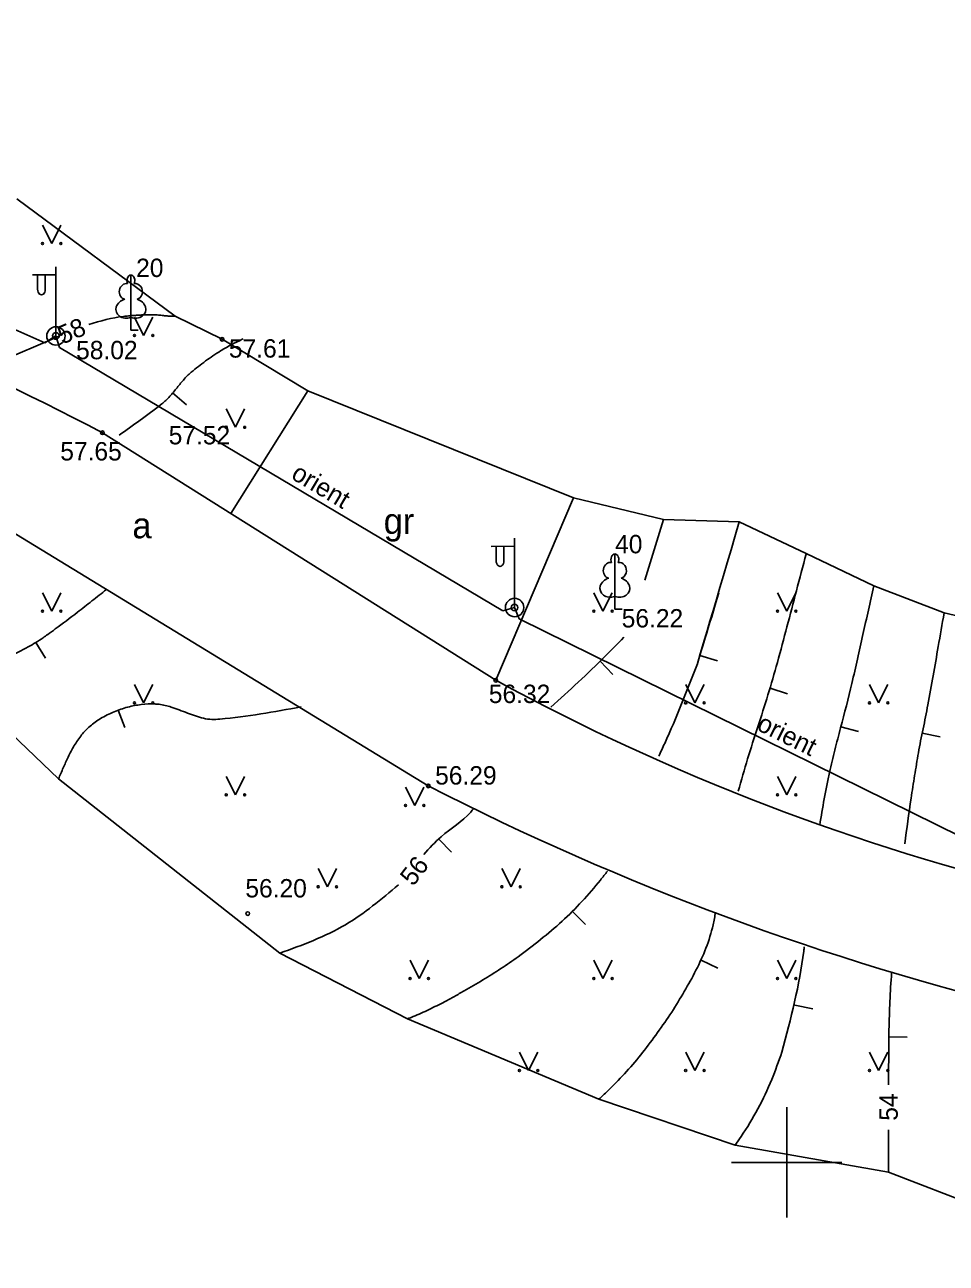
# Model space of a CAD drawing. Extents: x 425617 to 425827, y 321344 to 321493.
# Drawn here: x 425679.27 to 425704.34, y 321397.26 to 321430.95 of the extents above; entities that cross this region are included whole.
import ezdxf

# ---------------------------------------------------------------- set-up
doc = ezdxf.new("R2010")
doc.units = 0
for name, color, linetype in [('APGS_ELEM_####_####_#', 7, 'Continuous'), ('APGS_VADP_ZSPR_####_#', 7, 'Continuous'), ('APGS_VADP_ZSPR_TKST_#', 7, 'Continuous'), ('CELI_CMAL_####_####_#', 7, 'Continuous'), ('CELI_CSEG_####_TKST_#', 7, 'Continuous'), ('GEOD_ELEM_####_####_#', 7, 'Continuous'), ('RAMI_UZMR_####_####_#', 7, 'Continuous'), ('RELJ_AATZ_####_TKST_#', 7, 'Continuous'), ('RELJ_ELEM_####_####_#', 7, 'Continuous'), ('RELJ_HORZ_####_TKST_#', 7, 'Continuous'), ('RELJ_HORZ_PAMT_####_#', 7, 'Continuous'), ('RELJ_HORZ_RESN_####_#', 7, 'Continuous'), ('TERT_DIAM_####_TKST_#', 7, 'Continuous'), ('TERT_ELEM_####_####_#', 7, 'Continuous')]:
    doc.layers.add(name, color=color, linetype=linetype)

msp = doc.modelspace()

# ---------------------------------------------------------------- linework, layer by layer
at = {"layer": 'APGS_ELEM_####_####_#'}
for p, q in [((425680.116, 321424.153), (425679.481, 321424.148)), ((425679.616, 321424.149), (425679.616, 321423.757)), ((425679.826, 321424.151), (425679.826, 321423.757)), ((425680.116, 321422.486), (425680.116, 321424.369)), ((425692.593, 321416.764), (425691.958, 321416.759)), ((425692.093, 321416.76), (425692.093, 321416.368)), ((425692.303, 321416.762), (425692.303, 321416.368)), ((425692.593, 321415.097), (425692.593, 321416.98))]:
    msp.add_line(p, q, dxfattribs=at)
for centre, radius in [((425680.116, 321422.486), 0.25), ((425680.116, 321422.486), 0.09), ((425692.593, 321415.097), 0.25), ((425692.593, 321415.097), 0.09)]:
    msp.add_circle(centre, radius, dxfattribs=at)
for centre in [(425679.721, 321423.757), (425692.198, 321416.368)]:
    msp.add_ellipse(centre, major_axis=(0, 0.151), ratio=0.695971, start_param=1.570796, end_param=4.712389, dxfattribs=at)
at = {"layer": 'APGS_VADP_ZSPR_####_#'}
for p, q in [((425679.817, 321422.295), (425672.924, 321425.34)), ((425680.116, 321422.486), (425679.817, 321422.295)), ((425680.215, 321422.174), (425680.116, 321422.486)), ((425692.272, 321415.008), (425680.215, 321422.174)), ((425692.593, 321415.097), (425692.272, 321415.008)), ((425692.72, 321414.792), (425692.593, 321415.097)), ((425704.742, 321408.854), (425692.72, 321414.792))]:
    msp.add_line(p, q, dxfattribs=at)
at = {"layer": 'CELI_CMAL_####_####_#'}
for p, q in [((425684.87, 321417.657), (425686.97, 321420.995)), ((425692.084, 321413.12), (425681.381, 321419.851)), ((425675.134, 321419.466), (425690.247, 321410.244))]:
    msp.add_line(p, q, dxfattribs=at)
msp.add_lwpolyline([(425692.084, 321413.12), (425694.2, 321418.078)], dxfattribs=at)
for centre, radius, start, end in [((425648.402, 321357.471), 70.561, 62.13611, 73.59728), ((425721.405, 321466.927), 61.277, 241.41319, 271.70516), ((425724.14, 321476.278), 74.224, 242.83003, 270.12659)]:
    msp.add_arc(centre, radius, start, end, dxfattribs=at)
at = {"layer": 'GEOD_ELEM_####_####_#'}
for p, q in [((425700, 321401.5), (425700, 321400)), ((425698.5, 321400), (425700, 321400)), ((425700, 321400), (425700, 321398.5)), ((425700, 321400), (425701.5, 321400))]:
    msp.add_line(p, q, dxfattribs=at)
at = {"layer": 'RAMI_UZMR_####_####_#'}
for points in [[(425652.693, 321436.035), (425652.44, 321434.458), (425651.033, 321425.95), (425650.811, 321424.94), (425650.436, 321423.234), (425656.255, 321421.554), (425657.894, 321421.484), (425677.172, 321413.307), (425680.184, 321410.436), (425686.211, 321405.691), (425689.681, 321403.905), (425694.888, 321401.717), (425698.592, 321400.465), (425702.77, 321399.733), (425705.262, 321398.768), (425707.375, 321398.332), (425709.389, 321397.916), (425713.445, 321397.255), (425715.58, 321397.275), (425717.656, 321397.294), (425721.816, 321397.333)], [(425723.6, 321413.571), (425720.653, 321412.503), (425717.801, 321412.305), (425715.871, 321412.532), (425713.941, 321413.069), (425712.009, 321413.303), (425709.968, 321413.638), (425708.107, 321414.067), (425706.257, 321414.493), (425704.281, 321414.949), (425702.368, 321415.69), (425700.53, 321416.563), (425698.709, 321417.429), (425696.648, 321417.491), (425694.2, 321418.078), (425686.97, 321420.995), (425684.635, 321422.397), (425683.358, 321423.027), (425679.053, 321426.218)]]:
    msp.add_lwpolyline(points, dxfattribs=at)
at = {"layer": 'RELJ_ELEM_####_####_#'}
for centre in [(425684.635, 321422.397), (425681.381, 321419.851), (425692.084, 321413.12), (425690.247, 321410.244), (425685.335, 321406.768)]:
    msp.add_circle(centre, 0.05, dxfattribs=at)
at = {"layer": 'RELJ_HORZ_PAMT_####_#'}
for p, q in [((425683.672, 321420.612), (425683.291, 321420.936)), ((425698.709, 321417.429), (425698.591, 321417.021)), ((425700.53, 321416.563), (425700.527, 321416.553)), ((425679.83, 321413.72), (425679.569, 321414.147)), ((425698.113, 321413.647), (425697.633, 321413.788)), ((425700.022, 321412.752), (425699.544, 321412.898)), ((425681.986, 321411.835), (425681.811, 321412.304)), ((425701.956, 321411.726), (425701.472, 321411.851)), ((425694.52, 321406.474), (425694.167, 321406.829)), ((425698.12, 321405.288), (425697.668, 321405.501)), ((425700.705, 321404.173), (425700.217, 321404.28))]:
    msp.add_line(p, q, dxfattribs=at)
for points in [[(425684.595, 321422.08), (425684.888, 321422.246), (425684.967, 321422.287), (425685.047, 321422.327), (425685.208, 321422.405)], [(425681.835, 321419.788), (425682.963, 321420.612), (425683.08, 321420.708), (425683.188, 321420.815), (425683.386, 321421.049), (425683.582, 321421.286), (425683.686, 321421.398), (425683.799, 321421.501), (425683.991, 321421.656), (425684.187, 321421.805), (425684.388, 321421.947), (425684.595, 321422.08)], [(425698.591, 321417.021), (425697.568, 321413.564), (425698.151, 321415.492)], [(425700.527, 321416.553), (425700.262, 321415.553), (425699.744, 321413.6), (425699.489, 321412.722), (425699.212, 321411.851), (425698.936, 321410.98), (425698.681, 321410.102)], [(425702.368, 321415.69), (425702.073, 321414.36), (425701.771, 321413.032), (425701.465, 321411.822), (425701.308, 321411.218), (425701.164, 321410.611), (425701.089, 321410.253), (425701.02, 321409.893), (425700.896, 321409.172)], [(425677.604, 321413.383), (425677.91, 321413.454), (425678.212, 321413.539), (425678.802, 321413.753), (425679.364, 321414.027), (425679.764, 321414.273), (425679.892, 321414.363), (425680.097, 321414.513), (425680.7, 321414.968), (425681.095, 321415.276), (425681.489, 321415.587)], [(425697.568, 321413.564), (425696.68, 321411.401), (425696.516, 321411.048)], [(425680.815, 321411.631), (425680.924, 321411.755), (425681.046, 321411.871), (425681.181, 321411.978), (425681.331, 321412.075), (425681.698, 321412.259), (425682.067, 321412.386), (425682.438, 321412.456), (425682.81, 321412.472), (425682.92, 321412.463), (425683.251, 321412.387), (425683.691, 321412.225), (425684.132, 321412.083), (425684.354, 321412.051), (425684.578, 321412.06), (425686.785, 321412.395)], [(425680.184, 321410.436), (425680.314, 321410.732), (425680.447, 321411.027), (425680.614, 321411.341), (425680.815, 321411.631)], [(425695.123, 321407.923), (425694.93, 321407.681), (425693.886, 321406.559), (425692.693, 321405.594)], [(425698.062, 321406.805), (425697.996, 321406.463), (425697.53, 321405.226), (425696.871, 321404.085)], [(425692.693, 321405.594), (425692.221, 321405.272), (425691.731, 321404.963), (425691.22, 321404.664), (425690.958, 321404.517), (425690.691, 321404.372), (425690.48, 321404.263), (425690.268, 321404.158), (425689.836, 321403.967), (425689.681, 321403.905)], [(425700.477, 321405.867), (425700.463, 321405.749), (425699.867, 321403.002)], [(425696.871, 321404.085), (425696.078, 321402.99), (425695.173, 321401.989), (425694.888, 321401.717)], [(425699.867, 321403.002), (425699.592, 321402.254), (425698.757, 321400.703), (425698.592, 321400.465)]]:
    msp.add_spline(points, degree=3, dxfattribs=at)
at = {"layer": 'RELJ_HORZ_RESN_####_#'}
for p, q in [((425678.221, 321421.63), (425680.205, 321422.483)), ((425696.648, 321417.491), (425696.142, 321415.839)), ((425695.264, 321413.275), (425694.923, 321413.641)), ((425704.175, 321411.577), (425703.685, 321411.678)), ((425690.88, 321408.44), (425690.53, 321408.797)), ((425703.279, 321403.408), (425702.779, 321403.414)), ((425702.77, 321400.885), (425702.77, 321399.733))]:
    msp.add_line(p, q, dxfattribs=at)
for points in [[(425681.014, 321422.802), (425681.957, 321423.019), (425682.085, 321423.031), (425682.212, 321423.041), (425682.34, 321423.051), (425682.448, 321423.057), (425682.557, 321423.06), (425682.665, 321423.061), (425682.773, 321423.061), (425682.906, 321423.054), (425683.039, 321423.041), (425683.171, 321423.029), (425683.238, 321423.025), (425683.304, 321423.025), (425683.358, 321423.027)], [(425704.281, 321414.949), (425704.122, 321414.034), (425703.84, 321412.452), (425703.777, 321412.125), (425703.71, 321411.798), (425703.643, 321411.472), (425703.582, 321411.144), (425703.479, 321410.525), (425703.383, 321409.906), (425703.21, 321408.664)], [(425695.566, 321414.287), (425695.06, 321413.769), (425693.579, 321412.385)], [(425691.487, 321409.638), (425691.4, 321409.529), (425690.595, 321408.861), (425690.126, 321408.379)], [(425689.436, 321407.552), (425687.991, 321406.467), (425686.211, 321405.691)], [(425702.853, 321405.152), (425702.846, 321405.06), (425702.802, 321404.284), (425702.78, 321403.508), (425702.773, 321402.731), (425702.77, 321402.113)]]:
    msp.add_spline(points, degree=3, dxfattribs=at)
at = {"layer": 'TERT_ELEM_####_####_#'}
for p, q in [((425679.75, 321425.5), (425680, 321425)), ((425680, 321425), (425680.25, 321425.5)), ((425682.154, 321422.99), (425682.154, 321422.643)), ((425682.25, 321423), (425682.5, 321422.5)), ((425682.5, 321422.5), (425682.75, 321423)), ((425682.154, 321422.643), (425682.354, 321422.643)), ((425684.75, 321420.5), (425685, 321420)), ((425685, 321420), (425685.25, 321420.5)), ((425679.75, 321415.5), (425680, 321415)), ((425680, 321415), (425680.25, 321415.5)), ((425694.75, 321415.5), (425695, 321415)), ((425695, 321415), (425695.25, 321415.5)), ((425695.323, 321415.401), (425695.323, 321415.054)), ((425699.75, 321415.5), (425700, 321415)), ((425700, 321415), (425700.25, 321415.5)), ((425695.323, 321415.054), (425695.523, 321415.054)), ((425682.25, 321413), (425682.5, 321412.5)), ((425682.5, 321412.5), (425682.75, 321413)), ((425697.25, 321413), (425697.5, 321412.5)), ((425697.5, 321412.5), (425697.75, 321413)), ((425702.25, 321413), (425702.5, 321412.5)), ((425702.5, 321412.5), (425702.75, 321413)), ((425684.75, 321410.5), (425685, 321410)), ((425685, 321410), (425685.25, 321410.5)), ((425699.75, 321410.5), (425700, 321410)), ((425700, 321410), (425700.25, 321410.5)), ((425689.628, 321410.213), (425689.878, 321409.713)), ((425689.878, 321409.713), (425690.128, 321410.213)), ((425687.25, 321408), (425687.5, 321407.5)), ((425687.5, 321407.5), (425687.75, 321408)), ((425692.25, 321408), (425692.5, 321407.5)), ((425692.5, 321407.5), (425692.75, 321408)), ((425689.75, 321405.5), (425690, 321405)), ((425690, 321405), (425690.25, 321405.5)), ((425694.75, 321405.5), (425695, 321405)), ((425695, 321405), (425695.25, 321405.5)), ((425699.75, 321405.5), (425700, 321405)), ((425700, 321405), (425700.25, 321405.5)), ((425692.725, 321403), (425692.975, 321402.5)), ((425692.975, 321402.5), (425693.225, 321403)), ((425697.25, 321403), (425697.5, 321402.5)), ((425697.5, 321402.5), (425697.75, 321403)), ((425702.25, 321403), (425702.5, 321402.5)), ((425702.5, 321402.5), (425702.75, 321403))]:
    msp.add_line(p, q, dxfattribs=at)
for points in [[(425682.154, 321424.143), (425682.154, 321422.99)], [(425682.244, 321423.911), (425682.243, 321423.912)], [(425695.323, 321416.554), (425695.323, 321415.401)], [(425695.413, 321416.322), (425695.412, 321416.323)]]:
    msp.add_lwpolyline(points, dxfattribs=at)
for centre, radius in [((425679.75, 321425), 0.028), ((425680.25, 321425), 0.0263), ((425682.25, 321422.5), 0.028), ((425682.75, 321422.5), 0.0263), ((425684.75, 321420), 0.028), ((425685.25, 321420), 0.0263), ((425679.75, 321415), 0.028), ((425680.25, 321415), 0.0263), ((425694.75, 321415), 0.028), ((425695.25, 321415), 0.0263), ((425699.75, 321415), 0.028), ((425700.25, 321415), 0.0263), ((425682.25, 321412.5), 0.028), ((425682.75, 321412.5), 0.0263), ((425697.25, 321412.5), 0.028), ((425697.75, 321412.5), 0.0263), ((425702.25, 321412.5), 0.028), ((425702.75, 321412.5), 0.0263), ((425684.75, 321410), 0.028), ((425685.25, 321410), 0.0263), ((425699.75, 321410), 0.028), ((425700.25, 321410), 0.0263), ((425689.628, 321409.712), 0.028), ((425690.128, 321409.712), 0.0263), ((425687.25, 321407.5), 0.028), ((425687.75, 321407.5), 0.0263), ((425692.25, 321407.5), 0.028), ((425692.75, 321407.5), 0.0263), ((425689.75, 321405), 0.028), ((425690.25, 321405), 0.0263), ((425694.75, 321405), 0.028), ((425695.25, 321405), 0.0263), ((425699.75, 321405), 0.028), ((425700.25, 321405), 0.0263), ((425692.725, 321402.5), 0.028), ((425693.225, 321402.5), 0.0263), ((425697.25, 321402.5), 0.028), ((425697.75, 321402.5), 0.0263), ((425702.25, 321402.5), 0.028), ((425702.75, 321402.5), 0.0263)]:
    msp.add_circle(centre, radius, dxfattribs=at)
for centre, major_axis, ratio, start_param, end_param in [((425682.154, 321423.993), (0, -0.15), 0.707107, 3.14537, 5.287485), ((425682.154, 321423.993), (0, -0.15), 0.707107, 0.995701, 3.137816), ((425682.026, 321423.698), (-0.039, -0.212), 0.861323, 3.141593, 6.283185), ((425682.282, 321423.698), (0.039, -0.212), 0.861323, 0, 3.141593), ((425682.064, 321423.236), (0.307, 0.095), 0.814445, 1.570796, 4.752015), ((425682.244, 321423.236), (-0.307, 0.095), 0.814445, 1.531171, 4.712389), ((425695.195, 321416.109), (-0.039, -0.212), 0.861323, 3.141593, 6.283185), ((425695.323, 321416.404), (0, -0.15), 0.707107, 3.14537, 5.287485), ((425695.323, 321416.404), (0, -0.15), 0.707107, 0.995701, 3.137816), ((425695.451, 321416.109), (0.039, -0.212), 0.861323, 0, 3.141593), ((425695.233, 321415.647), (0.307, 0.095), 0.814445, 1.570796, 4.752015), ((425695.413, 321415.647), (-0.307, 0.095), 0.814445, 1.531171, 4.712389)]:
    msp.add_ellipse(centre, major_axis=major_axis, ratio=ratio, start_param=start_param, end_param=end_param, dxfattribs=at)

# ---------------------------------------------------------------- texts
at = {"layer": 'APGS_VADP_ZSPR_TKST_#'}
for rotation, p in [(329.2781, (425686.484, 321418.622)), (333.7137, (425699.153, 321411.782))]:
    msp.add_text('orient', height=0.5, rotation=rotation, dxfattribs=at).set_placement(p)
at = {"layer": 'CELI_CSEG_####_TKST_#'}
for s, p in [('a', (425682.195, 321416.981)), ('gr', (425689.033, 321417.099))]:
    msp.add_text(s, height=0.7, dxfattribs=at).set_placement(p)
at = {"layer": 'RELJ_AATZ_####_TKST_#'}
for s, p in [(' 57.61', (425684.635, 321421.897)), (' 58.02', (425680.478, 321421.852)), (' 57.52', (425682.997, 321419.536)), (' 57.65', (425680.047, 321419.098)), (' 56.22', (425695.323, 321414.554)), (' 56.32', (425691.708, 321412.498)), (' 56.29', (425690.247, 321410.28)), (' 56.20', (425685.083, 321407.208))]:
    msp.add_text(s, height=0.5, dxfattribs=at).set_placement(p)
at = {"layer": 'RELJ_HORZ_####_TKST_#'}
for s, rotation, p in [('58', 23.2608, (425680.292, 321422.248)), ('56', 52.4063, (425689.834, 321407.49)), ('54', 90, (425703.02, 321401.132))]:
    msp.add_text(s, height=0.5, rotation=rotation, dxfattribs=at).set_placement(p)
at = {"layer": 'TERT_DIAM_####_TKST_#'}
for s, p in [(' 20', (425682.111, 321424.09)), (' 40', (425695.144, 321416.572))]:
    msp.add_text(s, height=0.5, dxfattribs=at).set_placement(p)

doc.saveas('drawing.dxf')
